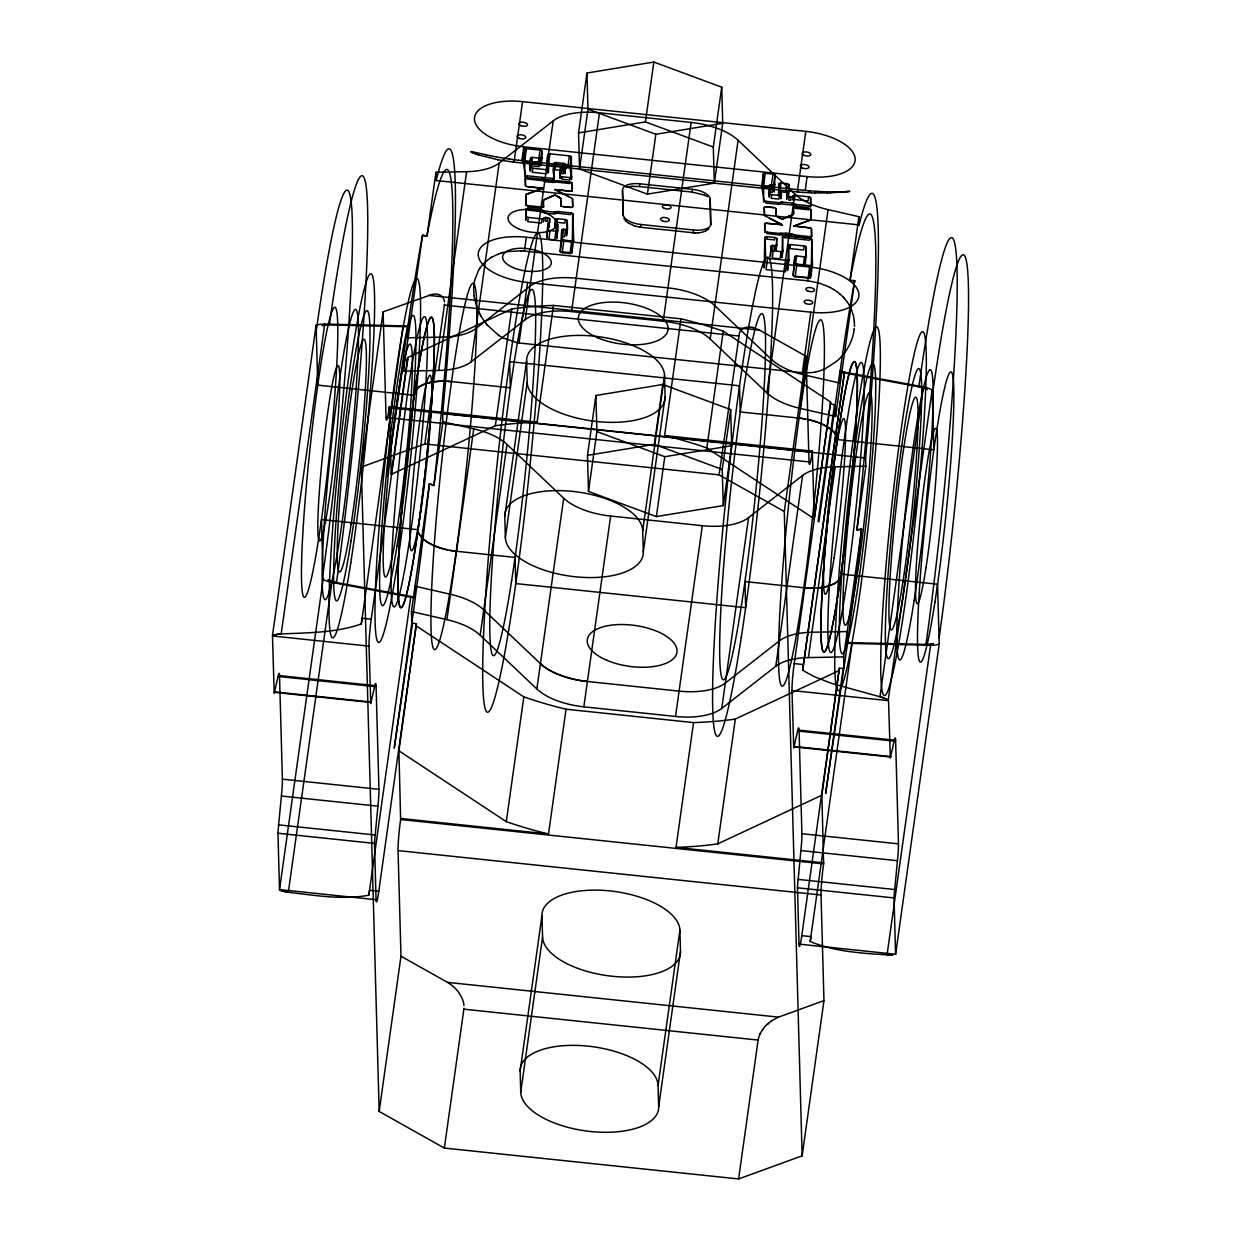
<?xml version="1.0" encoding="UTF-8"?>
<svg xmlns="http://www.w3.org/2000/svg" width="1241" height="1241" viewBox="0 0 1241 1241"><rect width="100%" height="100%" fill="white"/><g stroke="black" fill="none" stroke-linecap="round" stroke-linejoin="round"><path stroke-width="1.5" d="M473.69 287.291L473.705 292.1M854.444 324.971L854.289 321.047M549.205 222.697L549.127 227.072L549.747 218.804A1.97 0.9 8 0 0 547.777 217.687L545.823 217.485A1.97 0.9 8 0 0 543.899 218.183A1.97 0.9 8 0 1 541.976 218.881L528.34 217.454A1.97 0.9 8 0 1 526.37 216.353L526.168 209.109A1.97 0.9 8 0 1 528.092 208.41L540.921 209.76A1.97 0.9 8 0 1 542.301 210.163L543.124 210.629A1.97 0.9 8 0 0 544.504 211.032L554.587 212.102A1.97 0.9 8 0 0 555.952 211.978L556.744 211.684A1.97 0.9 8 0 1 558.124 211.559L570.953 212.909A1.97 0.9 8 0 1 572.923 214.026L573.652 240.242L571.884 252.823A1.97 0.9 8 0 1 569.96 253.521L562.173 252.699A1.97 0.9 8 0 1 560.187 251.597L561.708 229.973A1.97 0.9 8 0 1 563.631 229.275L565.586 229.476A1.97 0.9 8 0 0 567.509 228.778L567.277 220.634A1.97 0.9 8 0 0 565.307 219.533L557.519 218.711A1.97 0.9 8 0 0 555.596 219.409L554.975 227.677L555.596 219.409M854.444 325.328L854.413 326.414M414.478 393.257L414.308 395.274L317.758 385.144L316.098 325.297A16.211 7.384 8 0 1 324.739 324.087L407.793 325.964L408.118 337.8L443.363 337.102A53.285 24.277 8 0 0 475.939 328.462L529.985 286.299A53.285 24.277 8 0 1 576.227 278.248L667.906 287.865A53.285 24.277 8 0 1 714.863 305.705L771.561 359.487A53.285 24.277 8 0 0 804.82 375.046L840.297 383.159L839.971 371.323L844.563 371.804L802.694 670.295L813.972 676.531L831.997 683.527L881.296 697.147L879.978 696.806L923.413 386.928L844.578 372.238M840.871 575.855L841.01 574.226A37.99 17.312 8 0 1 803.796 587.738M473.69 287.059L473.86 285.011M854.165 329.423L854.258 328.462M376.054 899.709L374.487 842.36L377.916 806.169A20.073 1.365 -84 0 0 378.939 789.307L376.07 685.73L279.52 675.6L282.39 779.177A20.073 1.365 -84 0 1 281.381 796.039L277.937 832.215L279.504 889.58L376.054 899.709A20.073 1.365 -84 0 0 378.784 891.255L416.371 623.851L411.764 622.951L411.454 611.534L429.402 483.742L433.916 485.526L442.866 421.816L442.649 413.594A315.09 21.516 -84 0 0 436.18 180.503L435.963 172.282L466.616 171.677A53.285 24.277 8 0 0 499.192 163.021L553.222 120.873A53.285 24.277 8 0 1 599.481 112.807L691.159 122.44A53.285 24.277 8 0 1 738.116 140.28L794.814 194.046A53.285 24.277 8 0 0 828.073 209.62L858.927 216.679L859.16 224.9A315.09 21.516 -84 0 1 865.613 457.991L865.846 466.213L856.895 529.923L861.58 529.116A293.698 20.058 -84 0 1 847.479 642.59L926.546 644.42M799.049 730.127L801.919 833.719A20.073 1.365 -84 0 1 800.895 850.566L797.467 886.757L799.018 944.122L895.568 954.251L894.016 896.886L897.445 860.711A20.073 1.365 -84 0 0 898.468 843.849L895.599 740.272L799.049 730.127A20.073 1.365 -84 0 0 797.591 730.98L793.744 747.982L791.991 690.523A20.073 1.365 -84 0 1 794.224 663.578L830.617 402.006L723.224 331.161A227.429 103.608 8 0 0 681.014 318.813L553.502 305.426A227.429 103.608 8 0 0 511.742 308.962L407.653 357.61L391.241 474.388L495.33 425.741A227.429 103.608 8 0 1 537.089 422.204L553.502 305.426M473.876 284.903L474.543 280.699M854.149 329.548C852.645 341.849 845.99 353.251 836.667 361.302M444.387 304.898L424.841 443.968L361.317 467.081L379.172 1111.44L444.356 1148.065L738.597 1178.95L802.136 1155.836L823.962 1000.618L821.03 895.009A23.176 1.582 -84 0 1 823.605 863.907L821.868 795.202L839.35 668.263L843.927 668.31L843.616 656.908L861.58 529.116L856.895 529.923A294.52 20.12 -84 0 0 875.634 247.254A294.52 20.12 -84 0 0 849.976 280.388L854.615 280.714M525.781 194.93L525.905 205.51L525.781 194.93A1.97 0.9 8 0 1 526.324 194.356L538.33 190.059M560.839 198.607L560.948 206.084L560.839 198.607A1.97 0.9 8 0 0 560.249 197.908L554.913 194.915L543.853 199.817A1.97 0.9 8 0 0 543.403 200.344L543.434 207.356L543.403 200.344M272.462 635.733L316.098 325.297M324.739 324.087L281.195 633.934L280.094 633.98M279.504 889.828L323.141 579.392L321.481 519.545L418.031 529.674A37.99 17.312 8 0 0 456.207 551.252M378.784 891.255L369.601 890.293A20.073 1.365 -84 0 1 368.841 895.18C342.237 900.221 314.873 895.288 288.315 892.279L331.89 582.432A16.211 7.384 8 0 1 323.141 579.392M361.317 467.081L383.128 311.863L432.225 294.35A34.205 19.809 -60.7 0 1 433.885 294.133L434.288 294.101A31.351 18.165 -60.7 0 1 435.079 294.07L435.482 294.07A30.591 17.731 -60.7 0 1 436.243 294.117A35.555 20.601 -60.7 0 1 436.801 294.179A33.057 19.142 -60.7 0 1 437.344 294.257L437.515 294.288A28.512 16.521 -60.7 0 1 438.042 294.396A33.088 19.173 -60.7 0 1 438.538 294.536A27.193 15.761 -60.7 0 1 439.81 295.017A25.766 14.923 -60.7 0 1 440.679 295.467L440.803 295.56A23.315 13.511 -60.7 0 1 441.455 296.025A21.361 12.379 -60.7 0 1 442.587 297.126A20.756 12.022 -60.7 0 1 443.053 297.762A21.671 12.565 -60.7 0 1 443.223 298.026A18.522 10.719 -60.7 0 1 443.456 298.445A19.608 11.355 -60.7 0 1 443.673 298.895A17.327 10.037 -60.7 0 1 444.247 300.539A15.171 8.796 -60.7 0 1 444.449 301.842M681.014 318.813L664.602 435.591L812.343 451.103L812.188 452.127A23.176 1.582 -84 0 1 809.023 461.885L386.044 417.488A23.176 1.582 -84 0 0 389.224 407.731L389.364 406.707L537.089 422.204M280.683 633.949C307.489 632.739 335.582 632.972 361.317 623.959L403.201 325.483M376.07 685.73A20.073 1.365 -84 0 0 374.611 686.568L370.764 703.585L369.027 646.127A20.073 1.365 -84 0 1 371.245 619.181L407.715 359.781L403.868 359.378L386.711 476.497L407.793 325.964M920 387.052L839.986 372.114A293.698 20.058 -84 0 1 854.692 280.714L835.612 416.495L800.135 408.382A53.285 24.277 8 0 1 766.876 392.823L710.178 339.041A53.285 24.277 8 0 0 663.221 321.202L571.543 311.569A53.285 24.277 8 0 0 525.3 319.635L471.254 361.783A53.285 24.277 8 0 1 438.678 370.454L403.434 371.137L422.529 235.356L423.429 235.48M435.963 172.282L426.997 235.992L422.529 235.356A293.698 20.058 -84 0 0 407.824 326.755L328.322 324.925M438.678 370.454L466.616 171.677M368.841 895.18L410.724 597.123L331.89 582.432M412.524 623.447L394.235 748.152L415.332 598.038L415.006 586.186L450.483 594.299A53.285 24.277 8 0 1 483.742 609.874L540.44 663.656A53.285 24.277 8 0 0 587.396 681.495L679.075 691.113A53.285 24.277 8 0 0 725.333 683.046L779.364 640.899A53.285 24.277 8 0 1 811.94 632.243L847.184 631.56L847.51 643.396L825.653 793.433L843.182 668.666M379.172 1111.44L400.983 956.222L398.051 850.597A23.176 1.582 -84 0 1 400.626 819.51L398.904 750.805L416.371 623.851M471.254 361.783L499.192 163.021M843.616 656.908L808.387 657.59A53.285 24.277 8 0 0 775.796 666.246L721.766 708.394A53.285 24.277 8 0 1 675.523 716.46L583.844 706.827A53.285 24.277 8 0 1 536.872 688.988L480.189 635.221A53.285 24.277 8 0 0 446.931 619.647L473.736 428.874L442.866 421.816M512.735 162.028L514.038 162.168L522.554 101.638L805.812 131.375A49.082 22.354 8 0 1 855.142 159.096A49.082 22.354 8 0 1 807.069 176.579L523.795 146.841A49.082 22.354 8 0 1 474.465 119.136A49.082 22.354 8 0 1 522.554 101.638M521.856 160.678L523.795 146.841M522.771 161.687L524.509 149.354A1.97 0.9 8 0 1 526.432 148.656L540.068 150.083A1.97 0.9 8 0 1 542.038 151.2C542.379 170.963 538.253 169.769 542.038 151.2M524.664 161.237L538.299 162.664A1.97 0.9 8 0 1 539.99 163.285L522.942 161.547A1.97 0.9 8 0 1 524.664 161.237L526.432 148.656M524.927 176.687L524.509 149.354M525.315 178.285L525.47 185.809L525.315 178.285A1.97 0.9 8 0 1 527.239 177.587L527.037 179.014L541.821 180.566L542.022 179.138A1.97 0.9 8 0 1 543.403 179.542L544.21 180.007A1.97 0.9 8 0 0 545.606 180.41L553.734 181.264A1.97 0.9 8 0 0 555.099 181.139L555.89 180.86A1.97 0.9 8 0 1 557.271 180.736L570.1 182.086A1.97 0.9 8 0 1 572.07 183.187L572.225 190.711L572.07 183.187M530.59 158.103C528.077 167.085 531.613 182.38 530.59 158.103A1.97 0.9 8 0 1 532.498 157.405L540.3 158.227A1.97 0.9 8 0 0 542.224 157.529M532.498 157.405L531.319 165.86L539.106 166.682L540.3 158.227M495.33 425.741L511.742 308.962M526.168 209.109L525.827 220.246L526.37 216.353M530.838 167.147A1.97 0.9 8 0 0 532.808 168.249L532.234 172.297L545.869 173.74M526.044 204.501A1.97 0.9 8 0 0 528.014 205.603L527.844 206.782L541.479 208.209L541.65 207.045A1.97 0.9 8 0 0 543.574 206.347M528.092 208.41L527.844 210.132L540.673 211.466L540.921 209.76M528.34 217.454L527.751 221.658L541.386 223.085L541.976 218.881M526.308 237.248A49.082 22.354 8 0 0 478.235 254.746A49.082 22.354 8 0 0 527.565 282.452L810.823 312.189A49.082 22.354 8 0 0 858.912 294.706A49.082 22.354 8 0 0 809.582 266.986L526.308 237.248L524.369 251.085L521.003 250.822M538.299 162.664L540.068 150.083M517.745 342.826L519.048 342.981L527.565 282.452M480.189 635.221L506.995 444.449A53.285 24.277 8 0 0 473.736 428.874M541.634 188.942L543.077 188.26L527.487 186.631A1.97 0.9 8 0 1 525.517 185.514M544.039 181.326L544.21 180.007M547.964 154.52C544.318 166.216 550.508 189.501 547.964 154.52A1.97 0.9 8 0 1 549.887 153.822L569.371 155.87A1.97 0.9 8 0 1 571.341 156.971L571.512 179.557A315.09 21.516 -84 0 0 569.821 167.768L571.341 156.971M525.3 319.635L553.222 120.873M545.606 180.41L545.42 181.682L553.548 182.536L553.734 181.264M549.887 153.822L548.305 165.115L567.789 167.163L569.371 155.87M542.053 211.947L542.301 210.163M543.853 199.817L548.227 197.955M542.86 212.475L543.124 210.629M544.504 211.032L544.241 212.956L554.308 214.01L554.587 212.102M543.356 222.092L543.899 218.183M545.823 217.485L545.311 221.1L547.265 221.301L547.777 217.687M554.029 163.269L553.083 170.079L554.153 179.743L554.029 163.269A1.97 0.9 8 0 1 555.952 162.571L563.755 163.393A1.97 0.9 8 0 1 565.725 164.495L565.074 173.445L565.725 164.495M504.777 516.194L526.603 360.96A69.512 31.661 8 0 1 594.672 336.202A69.512 31.661 8 0 1 664.524 375.449L665.114 396.779L643.303 551.997A69.512 31.661 8 0 1 575.219 576.77A69.512 31.661 8 0 1 505.366 537.524L504.777 516.194A69.512 31.661 8 0 1 572.861 491.42A69.512 31.661 8 0 1 642.714 530.667L643.303 551.997M554.432 177.742A1.97 0.9 8 0 1 552.509 178.44L552.261 180.24L526.929 177.587L527.192 175.772A1.97 0.9 8 0 1 525.207 174.671M555.952 162.571L554.944 169.769L562.731 170.591L563.755 163.393M547.933 223.489L546.94 237.683L547.933 223.489A1.97 0.9 8 0 1 548.491 222.915L549.282 222.62A1.97 0.9 8 0 0 549.841 222.046M547.731 228.313L548.491 222.915M548.538 227.879L549.747 218.804M505.366 537.524L527.192 382.306L526.603 360.96M555.704 182.241L555.89 180.86M568.719 196.636L554.758 189.485L570.348 191.13A1.97 0.9 8 0 0 572.272 190.431M548.103 229.445A1.97 0.9 8 0 0 550.073 230.547L548.848 239.234L554.696 239.839L555.921 231.167A1.97 0.9 8 0 0 557.845 230.469L557.674 224.512A1.97 0.9 8 0 0 557.085 223.814L556.263 223.349A1.97 0.9 8 0 1 555.673 222.651M557.271 180.736L557.069 182.179L569.898 183.513L570.1 182.086M560.032 169.303L559.831 178.332L560.032 169.303A1.97 0.9 8 0 1 561.956 168.605L563.895 168.807A1.97 0.9 8 0 0 565.818 168.109M555.689 213.824L555.952 211.978M561.956 168.605L561.258 173.6L563.197 173.802L563.895 168.807M556.495 213.452L556.744 211.684M555.534 228.623L556.263 223.349M558.124 211.559L557.876 213.281L570.705 214.631L570.953 212.909M557.519 218.711L557.007 222.325L564.795 223.147L565.307 219.533M556.325 229.213L557.085 223.814M557.674 224.512L556.682 238.706L557.845 230.469M571.899 176.858A1.97 0.9 8 0 1 569.976 177.556L569.619 180.023L561.832 179.2L562.173 176.749A1.97 0.9 8 0 1 560.203 175.633M561.708 229.973L561.956 239.017L560.187 251.597L571.884 252.823A315.09 21.516 -84 0 0 572.659 215.934L572.923 214.026M563.631 229.275L562.592 236.674L564.546 236.876L565.586 229.476M570.348 191.13L554.727 189.702M578.554 132.896L586.962 73.033L653.852 62.05L721.735 87.18L722.727 123.293L714.32 183.156L647.43 194.139L579.547 169.009L578.554 132.896L645.429 121.913L713.311 147.043L714.32 183.156M562.173 252.699L563.941 240.118A1.97 0.9 8 0 1 561.956 239.017M567.277 220.634L566.516 235.774L567.509 228.778M554.758 189.485L571.837 198.219A1.97 0.9 8 0 1 572.504 198.963L572.721 206.704A1.97 0.9 8 0 1 570.798 207.402L563.011 206.58A1.97 0.9 8 0 1 561.025 205.463M572.721 206.704L572.504 198.994M579.547 169.009L587.97 109.146L586.962 73.033M444.356 1148.065L463.87 1009.181L758.127 1040.067L758.996 1036.545A14.163 8.035 -60.9 0 1 759.678 1034.823L759.849 1034.389M569.96 253.521L571.729 240.94A1.97 0.9 8 0 0 573.652 240.242M571.543 311.569L599.481 112.807M523.826 696.868A227.429 103.608 8 0 0 566.036 709.216L548.506 833.999A227.429 103.608 8 0 1 506.297 821.651L523.826 696.868L416.433 626.022M536.872 688.988L563.678 498.215L506.995 444.449M622.517 190.106L623.06 215.5L622.517 190.106A17.669 8.051 8 0 1 639.829 183.808L692.431 189.33A17.669 8.051 8 0 1 710.178 199.305L710.721 224.714L710.178 199.305M587.489 455.338L595.897 395.476L662.787 384.493L730.67 409.623L731.663 445.721L723.255 505.599L656.365 516.582L588.482 491.452L587.489 455.338L654.364 444.356L722.246 469.486L723.255 505.599M588.482 491.452L596.905 431.573L595.897 395.476M645.429 121.913L653.852 62.05M632.352 186.321L639.441 186.553L639.829 183.808M520.15 1070.921L541.96 915.703A69.512 31.661 8 0 1 610.045 890.929A69.512 31.661 8 0 1 679.897 930.176L680.487 951.521L658.676 1106.739A69.512 31.661 8 0 1 590.592 1131.497A69.512 31.661 8 0 1 520.739 1092.266L520.15 1070.921A69.512 31.661 8 0 1 588.234 1046.163A69.512 31.661 8 0 1 658.071 1085.394L658.676 1106.739M693.626 232.812L640.387 227.227L640.945 224.497A17.669 8.051 8 0 1 623.199 214.522M520.739 1092.266L542.565 937.033L541.96 915.703M647.43 194.139L655.853 134.276L722.727 123.293M583.844 706.827L610.65 516.054A53.285 24.277 8 0 1 563.678 498.215M663.221 321.202L691.159 122.44M654.364 444.356L662.787 384.493M642.714 530.667L664.524 375.449M639.441 186.553L692.044 192.076L692.431 189.33M693.254 232.765L693.548 230.019A17.669 8.051 8 0 0 710.86 223.721M656.365 516.582L664.788 456.704L731.663 445.721M713.311 147.043L721.735 87.18M710.178 339.041L738.116 140.28M830.617 402.006L814.205 518.785L706.812 447.939L723.224 331.161M675.523 716.46L702.328 525.688A53.285 24.277 8 0 0 748.571 517.621L802.601 475.474A53.285 24.277 8 0 1 835.193 466.818L865.846 466.213M802.136 1155.836L784.281 511.494L719.097 474.869L739.496 332.821A14.163 9.478 71.1 0 1 740.179 331.549L740.365 331.238A14.768 9.912 71.1 0 1 740.768 330.618L741.373 329.997A20.073 14.054 58.5 0 1 741.761 329.625A19.437 13.496 59.8 0 1 742.165 329.284L742.723 328.865A24.013 16.443 60.9 0 1 743.173 328.57L744.802 327.779A23.781 16.055 66.8 0 1 745.329 327.577L745.872 327.438A26.418 17.808 68.3 0 1 746.632 327.298L747.78 327.112A30.56 20.833 73.6 0 1 748.385 327.066L748.587 327.05M763.324 173.973L761.571 186.6A315.09 21.516 -84 0 1 763.789 202.097L763.324 173.973A1.97 0.9 8 0 1 765.247 173.275L773.05 174.097A1.97 0.9 8 0 1 775.02 175.198L774.167 192.06L773.252 187.779L775.02 175.198M722.246 469.486L730.67 409.623M773.252 187.825L761.571 186.6A1.97 0.9 8 0 1 763.479 185.855L765.247 173.275M806.061 221.534L810.652 219.89A1.97 0.9 8 0 0 811.211 219.285L810.947 209.713A1.97 0.9 8 0 0 808.961 208.597L795.326 207.169A1.97 0.9 8 0 0 793.402 207.868L793.573 213.855A1.97 0.9 8 0 1 793.123 214.398L782.063 219.3L776.726 216.291A1.97 0.9 8 0 1 776.137 215.593L775.951 208.736A1.97 0.9 8 0 0 773.981 207.635L766.178 206.813A1.97 0.9 8 0 0 764.254 207.511L764.472 215.267A1.97 0.9 8 0 0 765.154 215.981L782.218 224.73L766.597 223.302L782.218 224.73M764.053 200.189A1.97 0.9 8 0 0 766.023 201.306L765.79 203.012L778.619 204.362L778.867 202.64A1.97 0.9 8 0 0 780.232 202.531L781.023 202.236A1.97 0.9 8 0 1 782.404 202.112L792.472 203.167A1.97 0.9 8 0 1 793.852 203.586L794.674 204.036A1.97 0.9 8 0 0 796.055 204.455L808.884 205.804A1.97 0.9 8 0 0 810.807 205.091L810.606 197.862A1.97 0.9 8 0 0 808.636 196.761L795 195.318A1.97 0.9 8 0 0 793.077 196.031A1.97 0.9 8 0 1 791.153 196.73L789.214 196.512A1.97 0.9 8 0 1 787.228 195.411L787.151 192.169A1.97 0.9 8 0 1 787.694 191.595L788.5 191.3A1.97 0.9 8 0 0 789.043 190.726L788.888 184.769A1.97 0.9 8 0 0 786.903 183.652L781.07 183.048A1.97 0.9 8 0 0 779.146 183.746L778.51 195.349L779.146 183.746M823.745 862.883L676.019 847.386L693.548 722.603A227.429 103.608 8 0 0 735.324 719.066L839.412 670.435M766.178 206.813L773.981 207.635M769.482 185.436C767.295 193.332 770.382 207.449 769.482 185.436A1.97 0.9 8 0 1 771.406 184.738L773.345 184.94A1.97 0.9 8 0 0 775.268 184.242M764.704 223.783L764.735 232.284L764.704 223.783A1.97 0.9 8 0 1 766.628 223.085M773.05 174.097L770.351 192.138L772.305 192.339L773.345 184.94M765.092 237.341L764.704 240.04A315.09 21.516 -84 0 1 764.115 268.025L765.635 257.244L765.092 237.341A1.97 0.9 8 0 1 767.016 236.643L774.803 237.465A1.97 0.9 8 0 1 776.773 238.567L776.292 249.565L776.773 238.567M769.699 193.565A1.97 0.9 8 0 0 771.669 194.682L771.173 198.296L778.96 199.103L779.472 195.504A1.97 0.9 8 0 0 781.396 194.79L781.303 191.548A1.97 0.9 8 0 0 780.713 190.85L779.891 190.4A1.97 0.9 8 0 1 779.301 189.702M764.906 231.012A1.97 0.9 8 0 0 766.891 232.129L766.69 233.556L779.519 234.906M767.016 236.643L766.659 239.11L774.462 239.916L774.803 237.465M765.635 257.244A1.97 0.9 8 0 0 767.605 258.345L766.023 269.638L785.506 271.686L787.089 260.393A1.97 0.9 8 0 0 789.012 259.695L788.609 245.222A1.97 0.9 8 0 1 790.533 244.524L804.168 245.951A1.97 0.9 8 0 1 806.154 247.068L805.269 264.131L806.154 247.068M775.951 208.736L776.137 215.593M771.157 246.09L770.304 256.515L771.157 246.09A1.97 0.9 8 0 1 773.081 245.392L775.02 245.609A1.97 0.9 8 0 0 776.944 244.896M779.131 195.799L779.891 190.4M781.07 183.048L779.844 191.719L785.693 192.339L786.903 183.652M773.081 245.392L772.383 250.387L774.322 250.604L775.02 245.609M779.969 196.125L780.713 190.85M781.303 191.548L780.837 198.7L781.396 194.79M771.25 249.72A1.97 0.9 8 0 0 773.236 250.822L772.212 258.019L780.015 258.842L781.023 251.644A1.97 0.9 8 0 0 782.947 250.946L782.544 236.473A1.97 0.9 8 0 1 784.467 235.774L809.799 238.427A1.97 0.9 8 0 1 811.769 239.544L812.467 264.86L810.73 277.193M779.984 204.3L780.232 202.531M780.76 204.082L781.023 202.236M658.071 1085.394L679.897 930.176M782.404 202.112L782.125 204.02L792.208 205.091L792.472 203.167M779.581 235.325L779.72 233.479A1.97 0.9 8 0 0 781.085 233.355L780.853 234.875L791.2 235.061L791.386 233.804L786.251 233.261A9.261 4.219 8 0 0 779.782 233.82L781.085 233.355M787.151 192.169L786.685 199.305L787.694 191.595M788.888 184.769L788.252 196.373L789.043 190.726M787.74 196.698L788.5 191.3M782.544 236.473L781.985 257.74L782.947 250.946M789.214 196.512L788.702 200.127L790.641 200.344L791.153 196.73M784.467 235.774L784.219 237.589L809.535 240.242L809.799 238.427M786.08 234.518L786.251 233.261M792.534 199.925L793.077 196.031M721.766 708.394L748.571 517.621M766.876 392.823L794.814 194.046M793.402 207.868L793.573 213.855M793.604 205.432L793.852 203.586M795 195.318L794.411 199.522L808.046 200.949L808.636 196.761M788.609 245.222L787.492 270.476L789.012 259.695M793.015 214.662L791.867 215.127L793.123 214.398M794.426 205.82L794.674 204.036M795.326 207.169L795.171 208.333L808.806 209.76L808.961 208.597M514.038 162.168L797.311 191.905L805.812 131.375M790.533 244.524L789.974 248.572L803.61 249.999L804.168 245.951M796.055 204.455L795.822 206.161L808.651 207.511L808.884 205.804M792.58 235.526L792.766 234.208A1.97 0.9 8 0 0 791.386 233.804M793.914 225.955L809.458 227.801L793.883 226.157L810.14 220.06M793.387 236.054L792.766 234.208M793.573 234.673A1.97 0.9 8 0 0 794.969 235.076L794.767 236.504L809.535 238.07L809.737 236.628A1.97 0.9 8 0 0 811.661 235.93L811.459 228.701A1.97 0.9 8 0 0 809.489 227.584M794.752 256.685L793.201 275.362L794.752 256.685A1.97 0.9 8 0 1 796.675 255.987L804.478 256.809A1.97 0.9 8 0 0 806.402 256.111M807.069 176.579L805.269 190.416M796.675 255.987L795.497 264.442L803.284 265.264L804.478 256.809M795.14 276.712A1.97 0.9 8 0 1 793.449 276.091L810.497 277.829A1.97 0.9 8 0 1 808.775 278.139L795.14 276.712L796.908 264.131A1.97 0.9 8 0 1 794.938 263.014M676.019 847.386A227.429 103.608 8 0 0 717.779 843.849L735.324 719.066M810.606 197.862L810.544 207.014L810.807 205.091M810.947 209.713L811.211 219.285M811.459 228.701L811.49 237.186L811.661 235.93M811.49 241.561L811.769 239.544M809.582 266.986L807.782 280.823M808.775 278.139L810.544 265.558A1.97 0.9 8 0 0 812.467 264.86M519.048 342.981L802.322 372.719L810.823 312.189M784.281 511.494L806.107 356.276L759.073 329.858L752.232 327.345M800.135 408.382L828.073 209.62M775.796 666.246L802.601 475.474M849.976 280.388L858.927 216.679M839.971 371.323L818.874 521.872L818.114 521.36L834.526 404.582L830.679 404.178M802.694 670.295A20.073 1.365 -84 0 1 803.423 664.555L844.563 371.804M808.387 657.59L835.193 466.818M738.597 1178.95L758.127 1040.067M799.018 944.122A20.073 1.365 -84 0 0 801.764 935.667L839.35 668.263M892.806 955.089C865.117 953.553 836.124 952.297 810.202 941.516L852.086 643.459L930.564 645.273A16.211 7.384 8 0 0 939.204 644.063L937.544 584.216L840.995 574.087M923.413 386.928A16.211 7.384 8 0 1 932.162 389.969L888.199 700.203M887.02 955.12L930.564 645.273M895.583 954.5L939.204 644.063M527.487 186.631L543.046 188.477M543.201 180.938L543.403 179.542M554.913 182.458L555.099 181.139M557.612 196.435L560.249 197.908L555.534 195.271M526.324 194.387L543.077 188.26M369.027 646.127L272.477 635.997L274.214 693.44L278.062 676.438A20.073 1.365 -84 0 1 279.52 675.6M791.991 690.523L888.54 700.669L890.34 758.111L894.125 741.11A20.073 1.365 -84 0 1 895.599 740.272M474.589 280.45L478.731 269.871M415.052 391.536L417.209 388.526M840.235 577.856L839.692 578.833M760.268 1033.536L760.842 1032.45A20.073 13.93 -60.9 0 1 761.214 1031.798A19.437 13.186 -61.3 0 1 761.633 1031.178L762.16 1030.309A24.013 16.071 -62.1 0 1 762.455 1029.875M478.793 269.762L479.786 268.211M839.552 579.051L838.125 580.772M479.647 268.413L484.471 262.627L490.614 257.833M762.905 1029.239L764.192 1027.595A23.781 14.876 -62.1 0 1 764.611 1026.819M708.937 228.778L706.098 230.826M765.976 1025.593L767.109 1024.461A30.56 16.66 -59.1 0 1 767.698 1023.903L767.9 1023.732M417.41 388.34L418.993 387.021M837.892 581.005L836.356 582.277M768.505 1023.189L769.947 1021.995A41.356 26.216 -64.5 0 1 770.583 1021.514L770.801 1021.359M836.465 361.472L824.862 368.903M833.936 583.797L836.108 582.463M771.452 1020.893L778.123 1017.294L823.962 1000.618M419.737 386.509L421.366 385.548M490.831 257.709L491.591 257.244M491.7 257.182L498.556 253.971M420.994 385.749L423.29 384.632M833.828 583.859L826.878 586.45M705.415 231.152L701.708 232.362M403.868 359.378L403.434 371.137M717.779 843.849L821.868 795.202M547.56 198.265L551.19 196.574M550.616 196.838L553.098 195.721M824.738 368.965L823.931 369.322M552.679 195.907L554.417 195.132M783.304 218.757L787.011 217.144M785.77 217.671L789.4 216.136M423.553 384.508L424.36 384.183M823.512 369.492L821.309 370.361M788.733 216.415L790.3 215.763M790.626 215.624L791.618 215.22M792.099 215.019L790.951 215.5M793.883 226.157L795.31 225.598M796.07 225.304L794.923 225.753L802.043 223.008M526.727 194.232L530.047 192.991M273.129 635.485L273.842 635.237M424.422 384.167L425.88 383.64M830.881 585.178L830.198 585.442M529.69 193.131L530.636 192.789M805.176 221.86L801.376 223.256M807.751 220.914L808.884 220.51M498.944 253.831L501.069 253.117M534.452 191.409L535.305 191.114M821.17 370.407L817.897 371.431M626.286 187.298L627.108 187.05M537.105 190.478L541.914 188.849M808.946 220.495L810.575 219.921M273.547 635.33L274.649 634.973M425.942 383.624L427.23 383.221M626.674 187.174L631.188 186.398M274.183 635.113L276.06 634.601M500.806 253.195L503.272 252.497M426.997 383.283L428.75 382.802M931.789 643.97L933.48 643.567M275.285 634.787L277.084 634.368M322.008 325.731L323.544 325.375M275.921 634.632L276.727 634.446M817.462 371.54L815.57 371.99M502.993 252.575L507.522 251.582M428.579 382.849L429.758 382.569M824.241 587.055L826.723 586.497M429.246 382.678L430.705 382.352M815.43 372.021L812.933 372.471M323.079 325.468L325.266 325.111M932.224 643.877L929.152 644.327M430.798 382.337L432.566 382.011M824.505 587.009L822.736 587.334M277.364 634.322L279.272 634.042M700.808 232.532L698.016 232.874M507.817 251.535L521.298 250.837M432.845 381.964L434.381 381.747M822.457 587.381L820.006 587.722M931.246 644.063L930.036 644.234M433.745 381.825L436.118 381.53M812.483 372.533L804.215 372.874M324.925 325.158L326.6 324.987M278.108 634.198L280.28 633.965M849.527 191.393L847.681 191.548L849.62 191.393M848.099 191.502L846.16 191.672M436.382 381.499L443.533 381.173M818.827 587.846L817.571 587.955M841.91 192.029L847.556 191.533M845.431 191.734L845.943 191.626M844.671 191.703L842.577 191.781M841.755 192.045L840.545 192.138M631.56 186.367L632.165 186.336M838.916 192.262L836.636 192.417M835.969 192.448L831.966 192.681M892.155 955.151L890.914 955.213M697.83 232.874L695.27 232.905M927.446 644.405L928.33 644.374M831.858 192.681L830.679 192.743M830.462 192.758L829.562 192.789M829.221 192.805L826.987 192.882M842.251 191.797L840.902 191.843M327.453 324.94L329.144 324.925M928.159 644.389L927.322 644.42M890.666 955.229L889.983 955.229M827.235 192.882L814.763 192.96M840.39 191.859L837.706 191.921M836.915 191.936L824.722 191.781M813.103 588.156L811.769 588.172M927.554 644.405L926.158 644.42M749.207 327.035L750.696 327.128A41.356 26.976 63.8 0 1 751.348 327.205L751.565 327.236A37.339 24.789 67 0 1 752.248 327.469M815.337 192.976L812.017 192.898M329.299 324.94L329.346 324.94A279.721 19.111 -84 0 1 367.569 207.154A279.721 19.111 -84 0 1 336.482 582.525L415.316 597.231A293.698 20.058 -84 0 0 429.402 483.742L433.807 485.495M809.908 588.141L808.232 588.063M811.304 192.867L802.741 192.386M695.177 232.905L693.812 232.827M825.405 191.812L823.233 191.734M823.636 191.75L809.799 190.866M887.982 955.182L887.408 955.151M807.922 588.048L804.37 587.784M447.38 381.297L451.026 381.576M850.007 280.388L854.661 280.714M803.485 372.812L802.462 372.734M803.036 192.417L799.064 192.076M808.186 190.711L810.094 190.881M798.615 192.029L797.311 191.905M808.48 190.742L518.49 160.291M692.044 192.076L704.283 195.023M451.321 381.592L510.361 387.797L509.632 361.658L739.512 385.796L740.241 411.934L799.282 418.124M803.889 587.738L744.941 581.564L745.67 607.687L515.791 583.565L515.062 557.411L456.114 551.237M763.479 185.855L771.281 186.677A1.97 0.9 8 0 1 773.252 187.779M532.808 168.249L546.443 169.691A1.97 0.9 8 0 0 548.367 168.978M771.669 194.682L779.472 195.504M562.173 176.749L569.976 177.556M527.192 175.772L552.509 178.44M766.023 201.306L778.867 202.64M436.18 180.503L859.16 224.9M563.011 206.58L570.798 207.402M528.014 205.603L541.65 207.045M766.891 232.129L779.72 233.479M794.969 235.076L809.737 236.628M640.945 224.497L693.548 230.019M773.236 250.822L781.023 251.644M550.073 230.547L555.921 231.167M767.605 258.345L787.089 260.393M796.908 264.131L810.544 265.558M563.941 240.118L571.729 240.94M524.074 251.054L808.356 280.9L818.812 282.979L828.585 286.702M428.502 295.358L759.539 330.106M738.612 335.985L444.371 305.1A14.892 8.625 -60.7 0 0 444.48 304.107M799.095 418.108A37.99 17.312 8 0 1 837.272 439.562L933.821 449.8L932.162 389.969M389.224 407.731L812.188 452.127M442.649 413.594L865.613 457.991M424.841 443.968L719.097 474.869M610.65 516.054L702.328 525.688M415.332 598.038L410.724 597.123M847.51 643.396L852.086 643.459M371.245 619.181L362.062 618.22A20.073 1.365 -84 0 0 361.317 623.959M794.224 663.578L803.423 664.555M278.062 676.438L374.611 686.568M797.591 730.98L894.125 741.11M566.036 709.216L693.548 722.603M274.773 691.889L371.307 702.034M794.287 746.43L890.836 756.56M274.028 692.307L370.578 702.453M793.557 746.849L890.107 756.979M282.39 779.177L378.939 789.307M801.919 833.719L898.468 843.849M281.381 796.039L377.916 806.169M800.895 850.566L897.445 860.711M400.765 818.486L548.506 833.999M400.626 819.51L823.605 863.907M278.449 824.831L374.999 834.976M797.979 879.373L894.528 889.502M277.937 833.269L374.487 843.399M797.467 887.796L894.016 897.926M398.051 850.597L821.03 895.009M801.764 935.667L810.962 936.629A20.073 1.365 -84 0 1 810.202 941.516M400.983 956.222L447.551 982.376L778.572 1017.124M640.48 227.227L635.252 226.203M799.576 418.155L803.237 418.651M455.726 551.19L454.33 551.02M512.3 161.966L497.75 159.732M518.785 160.337L509.368 159.096M454.532 551.051L453.523 550.911M453.213 550.864L452.065 550.694M517.311 342.764L502.419 337.692M509.679 159.143L504.513 158.336M422.56 235.356L426.966 235.992A294.52 20.12 -84 0 1 452.655 202.857A294.52 20.12 -84 0 1 433.916 485.526M288.315 892.279L286.811 892.031M803.548 418.698L805.207 418.977M496.26 156.893L504.792 158.383M286.888 892.046L287.912 892.217L282.219 890.96M451.445 550.601L450.095 550.368M471.068 151.464L486.069 154.815M495.733 156.8L489.326 155.513M285.383 891.767L284.685 891.627M919.023 386.851L921.365 387.378M336.249 582.494L335.303 582.293M498.029 159.779L479.786 155.234M807.084 419.334L809.241 419.815M490.024 155.652L485.867 154.768M447.38 549.825L446.574 549.654M411.454 611.534L446.931 619.647M809.551 419.892L813.584 420.963M334.961 582.215L333.938 581.967M445.86 549.484L441.998 548.46M920.76 387.239L921.83 387.518M334.651 582.138L332.123 581.409M283.925 891.441L282.964 891.193M881.032 697.07L881.839 697.318M921.722 387.487L924.157 388.278M282.312 890.991L280.978 890.511M813.398 420.901L814.298 421.18M441.905 548.444L441.005 548.165M634.834 226.079L627.806 222.682M478.468 154.83L479.46 155.141M814.577 421.257L815.585 421.583M439.717 547.762L440.726 548.088M478.095 154.706L476.56 154.194M882.103 697.395L882.63 697.582M478.933 154.97L477.956 154.66M815.399 421.521L817.431 422.219M439.903 547.824L438.43 547.328M475.21 153.729L476.901 154.303M332.262 581.455L331.083 581.052M475.396 153.806L472.805 152.86M882.367 697.489L885.934 698.978M438.988 547.514L437.871 547.126M923.351 387.983L924.235 388.293M882.692 697.597L884.026 698.109M587.97 109.146L655.853 134.276M596.905 431.573L664.788 456.704M472.542 152.752L470.897 152.069M923.956 388.2L927.291 389.69M331.347 581.145L330.525 580.835M818.626 422.654L819.432 422.979M436.692 546.692L435.064 546.04M819.076 422.84L820.239 423.305M281.102 890.573L280.187 890.169L280.916 890.495M330.602 580.866L328.012 579.656M820.068 423.228L821.542 423.864M435.25 546.118L434.102 545.637M704.454 195.101L707.479 196.745M280.761 890.433L280.094 890.123M821.371 423.786L822.225 424.174M821.806 423.972L826.475 426.361M432.907 545.094L428.828 542.984M885.717 698.869L886.555 699.303M828.988 286.888L833.999 289.68M886.369 699.195L888.137 700.172M769.56 218.245L773.593 220.34M773.81 220.464L776.975 222.123M773.159 220.122L774.136 220.634M776.54 221.891L780.558 224.047M887.625 699.877L886.617 699.335M777.176 216.57L778.029 217.035M778.06 217.066L778.883 217.516M779.1 217.64L780.542 218.447M779.364 223.411L782.187 224.931M502.698 337.831L498.525 335.303M447.551 982.376L451.352 984.904A34.205 23.114 70 0 1 453.058 986.3L453.477 986.673A31.351 21.19 70 0 1 454.299 987.433L454.702 987.82A33.972 22.959 70 0 1 455.09 988.224A36.454 24.649 70 0 1 455.68 988.829A32.39 21.888 70 0 1 456.424 989.651L456.61 989.868A31.708 21.438 70 0 1 457.51 990.938A27.411 18.522 70 0 1 459.154 993.172A25.378 17.157 70 0 1 459.899 994.336L460.039 994.568A23.501 15.885 70 0 1 460.861 995.965A21.05 14.225 70 0 1 461.807 997.857A22.4 15.14 70 0 1 462.117 998.571A18.336 12.394 70 0 1 462.319 999.052A21.888 14.799 70 0 1 462.505 999.532A19.173 12.968 70 0 1 462.753 1000.246A19.36 13.077 70 0 1 463.002 1000.96A17.296 11.696 70 0 1 463.281 1001.89A18.336 12.394 70 0 1 463.405 1002.371A16.924 11.433 70 0 1 463.607 1003.302A16.924 11.433 70 0 1 463.7 1003.752A14.908 10.083 70 0 1 463.948 1005.567M826.335 426.284L829.764 428.502M428.967 543.062L427.99 542.488M428.207 542.612L426.702 541.665M834.231 289.836L835.193 290.456M834.526 404.582L835.612 416.495M398.904 750.805L506.297 821.651M426.842 541.743L425.539 540.843M498.773 335.473L487.387 325.22M835.674 290.782L836.589 291.433M627.651 222.573L626.379 221.534M836.822 291.588L839.847 293.962M829.64 428.409L830.694 429.2M425.043 540.471L423.414 539.152M830.57 429.107L831.889 430.193M840.048 294.133L841.429 295.374M626.178 221.363L623.944 218.587M832.308 430.58L833.766 432.039M422.747 538.532L421.8 537.586M841.91 295.823L842.856 296.754M843.027 296.94L843.942 297.887M844.02 297.995L844.981 299.081M833.89 432.178L835.441 434.21M421.366 537.12L419.303 534.188M487.573 325.437L485.898 323.389M845.245 299.376L847.014 301.656M486.069 323.606L484.626 321.698M484.797 321.931L484.223 321.124M484.378 321.357L481.043 316.114M847.463 302.292L848.953 304.603M835.379 434.117L836.31 435.762M849.092 304.821L851.109 308.73M481.182 316.362L480.158 314.5M480.298 314.749L476.544 306.139M851.155 308.854L853.374 315.369M476.637 306.403L474.558 298.786M418.295 531.629L418.031 529.829M836.992 437.608L837.272 439.671M853.451 315.741L854.289 320.923M474.605 299.05L474.046 295.668M474.031 295.544L473.69 291.852M812.343 451.103L814.205 518.785M806.107 356.276L809.023 461.885M764.254 207.511L764.472 215.236M407.653 357.61L407.715 359.781M389.364 406.707L391.241 474.388M383.128 311.863L386.044 417.488M932.317 395.569A263.744 18.01 -84 0 1 968.368 284.515A263.744 18.01 -84 0 1 939.049 638.448M918.821 386.82A279.721 19.111 -84 0 1 957.044 269.033A279.721 19.111 -84 0 1 925.957 644.42M587.396 681.48A53.285 24.277 8 0 1 540.44 663.64M316.253 330.897A263.744 18.01 -84 0 1 352.289 219.843A263.744 18.01 -84 0 1 322.986 573.776M811.707 240.134A315.028 21.655 -84 0 1 810.993 275.688M414.292 395.165A37.99 17.312 8 0 1 451.507 381.623M522.818 161.283A315.121 21.516 -84 0 1 525.036 175.912M664.602 435.591A227.429 103.608 8 0 1 706.812 447.939M680.487 951.521A69.512 31.661 8 0 1 612.402 976.279A69.512 31.661 8 0 1 542.565 937.033M665.114 396.779A69.512 31.661 8 0 1 597.03 421.552A69.512 31.661 8 0 1 527.192 382.306M748.649 327.221A35.818 22.664 56.5 0 1 749.269 327.236M463.979 1008.157A14.83 10.021 70 0 1 463.87 1009.228M770.832 1021.514A37.339 22.338 -62 0 1 771.468 1021.048M768.008 1023.996A35.818 24.525 -67.3 0 1 768.613 1023.468M765.17 1026.229A26.418 15.73 -61.3 0 1 765.899 1025.454M762.579 1030.014A18.212 9.013 -59.4 0 1 763.029 1029.394M759.74 1034.358A14.768 8.377 -60.8 0 1 760.159 1033.489M606.725 660.228A45.281 20.632 8 0 0 676.919 652.456A45.281 20.632 8 0 0 612.728 624.999A45.281 20.632 8 0 0 606.725 660.228M934.892 602.304A145.957 9.975 -84 0 0 951.816 372.641A145.957 9.975 -84 0 0 920.357 576.103A145.957 9.975 -84 0 0 934.892 602.304M838.342 592.174A145.957 9.975 -84 0 0 855.266 362.512A145.957 9.975 -84 0 0 823.807 565.974A146.19 9.99 -84 0 0 838.342 592.298A146.19 9.99 -84 0 0 855.297 362.279A146.19 9.99 -84 0 0 823.791 566.067A145.957 9.975 -84 0 0 838.342 592.174M800.429 610.556A184.18 12.581 -84 0 0 821.79 320.736A184.18 12.581 -84 0 0 782.094 577.484A184.18 12.581 -84 0 0 800.429 610.556M741.575 604.367A184.18 12.581 -84 0 0 762.936 314.562A184.18 12.581 -84 0 0 723.255 571.31A184.18 12.581 -84 0 0 741.575 604.367M741.265 637.533A240.956 16.459 -84 0 0 769.218 258.407A240.956 16.459 -84 0 0 717.282 594.284A240.956 16.459 -84 0 0 741.265 637.533M511.385 613.411A240.956 16.459 -84 0 0 539.339 234.285A240.956 16.459 -84 0 0 487.403 570.162A240.956 16.459 -84 0 0 511.385 613.411M511.695 580.245A184.18 12.581 -84 0 0 533.072 290.425A184.18 12.581 -84 0 0 493.375 547.172A184.18 12.581 -84 0 0 511.695 580.245M452.856 574.071A184.18 12.581 -84 0 0 474.217 284.251A184.18 12.581 -84 0 0 434.521 540.998A184.18 12.581 -84 0 0 452.856 574.071M415.363 547.901A146.19 9.99 -84 0 0 432.318 317.882A146.19 9.99 -84 0 0 400.812 521.654A146.19 9.99 -84 0 0 415.363 547.901M415.363 547.777A145.957 9.975 -84 0 0 432.287 318.099A145.957 9.975 -84 0 0 400.843 521.561A145.957 9.975 -84 0 0 415.363 547.777M318.813 537.632A145.957 9.975 -84 0 0 335.737 307.97A145.957 9.975 -84 0 0 304.293 511.432A145.957 9.975 -84 0 0 318.813 537.632M805.952 303.564A4.421 2.017 8 0 0 812.808 302.804A4.421 2.017 8 0 0 806.541 300.136A4.421 2.017 8 0 0 805.952 303.564M807.72 290.983A4.421 2.017 8 0 0 814.577 290.223A4.421 2.017 8 0 0 808.31 287.555A4.421 2.017 8 0 0 807.72 290.983M518.924 138.216A4.421 2.017 8 0 0 525.781 137.472A4.421 2.017 8 0 0 519.514 134.788A4.421 2.017 8 0 0 518.924 138.216M520.693 125.636A4.421 2.017 8 0 0 527.549 124.891A4.421 2.017 8 0 0 521.282 122.207A4.421 2.017 8 0 0 520.693 125.636M802.198 167.954A4.421 2.017 8 0 0 809.054 167.194A4.421 2.017 8 0 0 802.787 164.526A4.421 2.017 8 0 0 802.198 167.954M803.966 155.373A4.421 2.017 8 0 0 810.823 154.613A4.421 2.017 8 0 0 804.556 151.945A4.421 2.017 8 0 0 803.966 155.373M662.446 220.898A4.421 2.017 8 0 0 669.287 220.138A4.421 2.017 8 0 0 663.035 217.454A4.421 2.017 8 0 0 662.446 220.898M664.214 208.317A4.421 2.017 8 0 0 671.055 207.557A4.421 2.017 8 0 0 664.788 204.874A4.421 2.017 8 0 0 664.214 208.317M597.79 337.785A45.281 20.632 8 0 0 667.984 330.028A45.281 20.632 8 0 0 603.793 302.556A45.281 20.632 8 0 0 597.79 337.785M518.614 228.809A24.541 11.185 8 0 0 556.666 224.605A24.541 11.185 8 0 0 521.872 209.713A24.541 11.185 8 0 0 518.614 228.809M513.169 267.622A24.541 11.185 8 0 0 551.221 263.418A24.541 11.185 8 0 0 516.411 248.526A24.541 11.185 8 0 0 513.169 267.622M351.156 524.152A117.119 8.004 -84 0 0 364.745 339.879A117.119 8.004 -84 0 0 339.507 503.132A117.119 8.004 -84 0 0 351.156 524.152M397.136 528.976A117.119 8.004 -84 0 0 410.709 344.703A117.119 8.004 -84 0 0 385.47 507.957A117.119 8.004 -84 0 0 397.136 528.976M328.322 504.885A88.266 6.034 -84 0 0 338.56 366.002A88.266 6.034 -84 0 0 319.542 489.047A88.266 6.034 -84 0 0 328.322 504.885M339.507 539.804A145.957 9.975 -84 0 0 356.431 310.141A145.957 9.975 -84 0 0 324.971 513.603A145.957 9.975 -84 0 0 339.507 539.804M351.001 541.014A145.957 9.975 -84 0 0 367.925 311.351A145.957 9.975 -84 0 0 336.466 514.813A145.957 9.975 -84 0 0 351.001 541.014M350.8 562.669A183.032 12.503 -84 0 0 372.021 274.68A183.032 12.503 -84 0 0 332.572 529.814A183.032 12.503 -84 0 0 350.8 562.669M396.763 567.494A183.032 12.503 -84 0 0 418 279.504A183.032 12.503 -84 0 0 378.552 534.638A183.032 12.503 -84 0 0 396.763 567.494M396.98 545.838A145.957 9.975 -84 0 0 413.905 316.176A145.957 9.975 -84 0 0 382.445 519.638A145.957 9.975 -84 0 0 396.98 545.838M408.475 547.048A145.957 9.975 -84 0 0 425.399 317.386A145.957 9.975 -84 0 0 393.94 520.848A145.957 9.975 -84 0 0 408.475 547.048M420.28 514.534A88.266 6.034 -84 0 0 430.518 375.651A88.266 6.034 -84 0 0 411.485 498.696A88.266 6.034 -84 0 0 420.28 514.534M856.879 577.251A117.119 8.004 -84 0 0 870.468 392.963A117.119 8.004 -84 0 0 845.23 556.216A117.119 8.004 -84 0 0 856.879 577.251M902.859 582.076A117.119 8.004 -84 0 0 916.447 397.787A117.119 8.004 -84 0 0 891.209 561.041A117.119 8.004 -84 0 0 902.859 582.076M834.061 557.985A88.266 6.034 -84 0 0 844.299 419.086A88.266 6.034 -84 0 0 825.265 542.131A88.266 6.034 -84 0 0 834.061 557.985M845.23 592.888A145.957 9.975 -84 0 0 862.169 363.225A145.957 9.975 -84 0 0 830.71 566.687A145.957 9.975 -84 0 0 845.23 592.888M856.724 594.098A145.957 9.975 -84 0 0 873.664 364.435A145.957 9.975 -84 0 0 842.205 567.897A145.957 9.975 -84 0 0 856.724 594.098M856.523 615.753A183.032 12.503 -84 0 0 877.759 327.764A183.032 12.503 -84 0 0 838.311 582.898A183.032 12.503 -84 0 0 856.523 615.753M902.502 620.593A183.032 12.503 -84 0 0 923.723 332.588A183.032 12.503 -84 0 0 884.29 587.738A183.032 12.503 -84 0 0 902.502 620.593M902.703 598.922A145.957 9.975 -84 0 0 919.628 369.26A145.957 9.975 -84 0 0 888.184 572.721A145.957 9.975 -84 0 0 902.703 598.922M914.198 600.132A145.957 9.975 -84 0 0 931.122 370.47A145.957 9.975 -84 0 0 899.663 573.931A145.957 9.975 -84 0 0 914.198 600.132M926.003 567.633A88.266 6.034 -84 0 0 936.241 428.734A88.266 6.034 -84 0 0 917.223 551.78A88.266 6.034 -84 0 0 926.003 567.633"/></g></svg>
